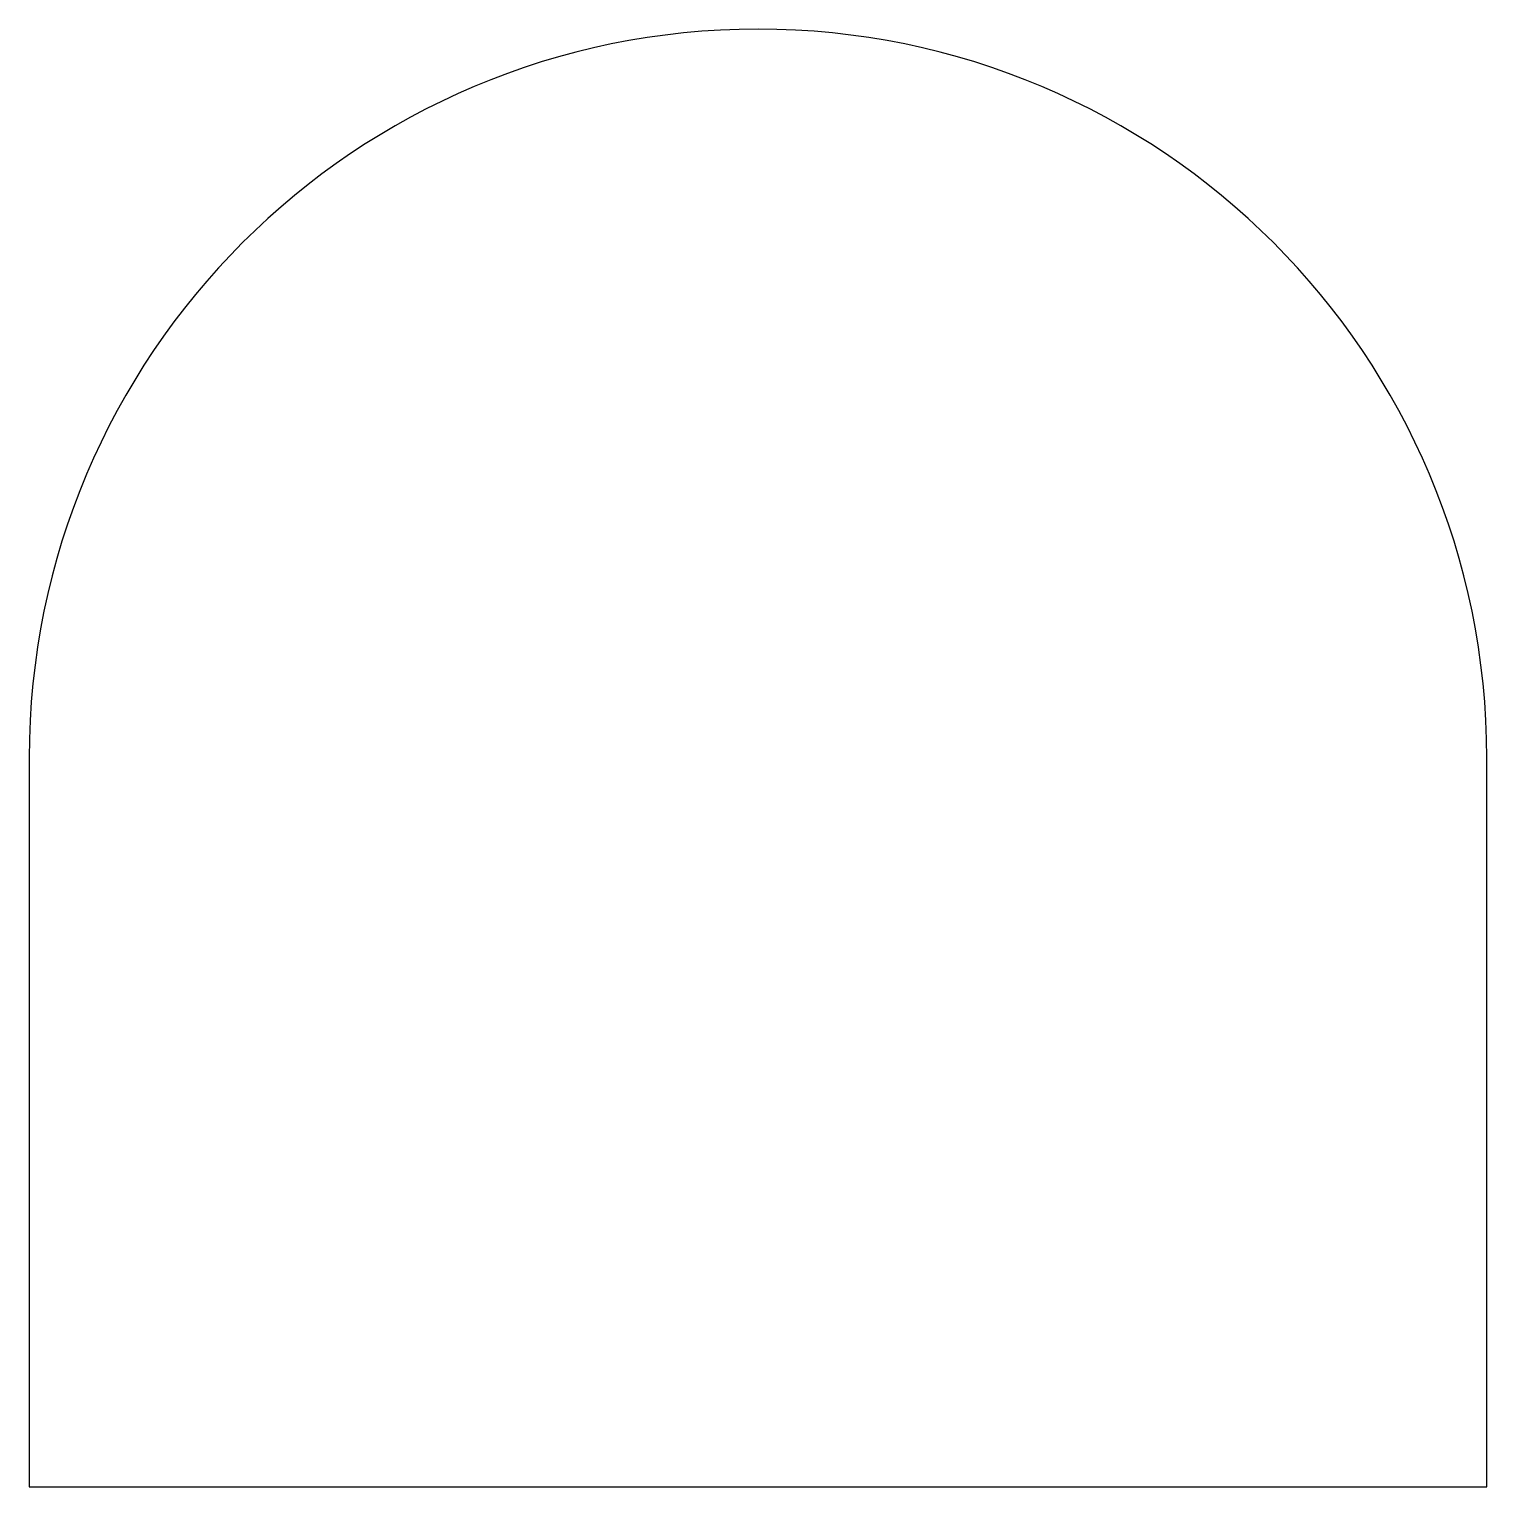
# Model space of a CAD drawing. Header units: millimetres. Extents: x -23.7 to 23.7, y 35.8 to 83.1.
import ezdxf

# ---------------------------------------------------------------- set-up
doc = ezdxf.new("R2010")
doc.units = ezdxf.units.MM
doc.layers.get('0').update_dxf_attribs({"linetype": 'CONTINUOUS'})

msp = doc.modelspace()

# ---------------------------------------------------------------- linework, layer by layer
msp.add_lwpolyline([(23.684, 35.774), (23.684, 59.458, 1), (-23.684, 59.458), (-23.684, 35.774)], format="xyb", close=True)

doc.saveas('drawing.dxf')
